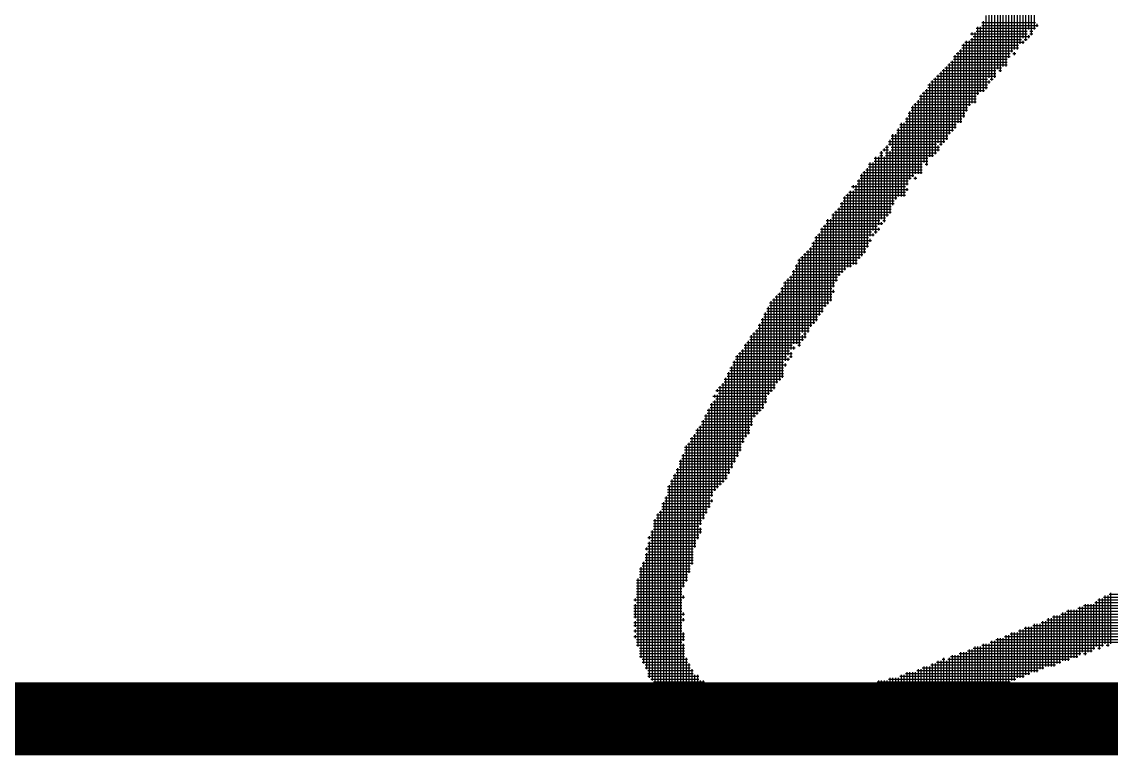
# Model space of a CAD drawing. Header units: feet. Extents: x 0 to 510288, y 0 to 371336.
# Drawn here: x 374304 to 375801, y 87286 to 88293 of the extents above; entities that cross this region are included whole.
import ezdxf
from ezdxf.enums import TextEntityAlignment as Align

# ---------------------------------------------------------------- set-up
doc = ezdxf.new("R2010")
doc.units = ezdxf.units.FT
doc.header["$LTSCALE"] = 100
doc.header["$MEASUREMENT"] = 0
for name, color, linetype in [('CX-BORD-LIN1', 4, 'CONTINUOUS'), ('CX-BORD-LIN2', 3, 'CONTINUOUS'), ('CX-BORD-TEX2', 7, 'CONTINUOUS'), ('CX-BORD-TEX3', 6, 'CONTINUOUS'), ('CX-MISC', 2, 'CONTINUOUS')]:
    doc.layers.add(name, color=color, linetype=linetype)
doc.styles.add('TB_TEXT', font='')
doc.styles.add('TB_WBTXT', font='')
doc.styles.add('TB_WMTXT', font='')
doc.styles.get('TB_TEXT').set_extended_font_data('Dotum')
doc.styles.get('TB_WBTXT').set_extended_font_data('Dotum')
doc.styles.get('TB_WMTXT').set_extended_font_data('Dotum')

# ---------------------------------------------------------------- blocks, each defined once
blk = doc.blocks.new('CXBLKA1-KHCA')
at = {"layer": 'CX-BORD-LIN1', "const_width": 0.2}
blk.add_lwpolyline([(558, 6), (270, 6)], dxfattribs=at)
at = {"layer": 'CX-BORD-LIN1', "style": 'TB_TEXT'}
for tag, p in [('TR_RCON5', (342.3033, 33)), ('TR_RCON4', (342.3033, 27)), ('TR_RCON3', (342.3033, 21)), ('TR_RCON2', (342.3033, 15)), ('TR_RCON1', (342.3033, 9))]:
    blk.add_attdef(tag, text='', height=3.5, dxfattribs=at).set_placement(p, align=Align.MIDDLE_LEFT)
for tag, height, p in [('TR_DGN5', 3.5, (451.1185, 33)), ('TR_CHK5', 3.5, (491.1185, 33)), ('TR_RDAT5', 3.5, (317.5, 33)), ('TR_APP5', 3.5, (531.1185, 33)), ('TR_RNUM5', 3, (285.1051, 32.6366)), ('TR_DGN4', 3.5, (451.1185, 27)), ('TR_CHK4', 3.5, (491.1185, 27)), ('TR_RDAT4', 3.5, (317.5, 27)), ('TR_APP4', 3.5, (531.1185, 27)), ('TR_RNUM4', 3, (285.1051, 26.6366)), ('TR_RDAT3', 3.5, (317.5, 21)), ('TR_DGN3', 3.5, (451.1185, 21)), ('TR_CHK3', 3.5, (491.1185, 21)), ('TR_APP3', 3.5, (531.1185, 21)), ('TR_RNUM3', 3, (285.1051, 20.6366)), ('TR_RDAT2', 3.5, (317.5, 15)), ('TR_DGN2', 3.5, (451.1185, 15)), ('TR_CHK2', 3.5, (491.1185, 15)), ('TR_APP2', 3.5, (531.1185, 15)), ('TR_RNUM2', 3, (285.1051, 14.6366)), ('TR_DGN1', 3.5, (451.1185, 9)), ('TR_CHK1', 3.5, (491.1185, 9)), ('TR_RDAT1', 3.5, (317.5, 9)), ('TR_APP1', 3.5, (531.1185, 9)), ('TR_RNUM1', 3, (285.1051, 8.6366))]:
    blk.add_attdef(tag, text='', height=height, dxfattribs=at).set_placement(p, align=Align.MIDDLE_CENTER)
at = {"layer": 'CX-BORD-LIN2', "style": 'TB_TEXT'}
blk.add_attdef('TD_VERSION', text='', height=3, rotation=90, dxfattribs=at).set_placement((800.5, 48.0149), align=Align.MIDDLE_CENTER)
at = {"layer": 'CX-BORD-TEX2', "style": 'TB_WMTXT'}
for tag, height, p in [('TB_CNAME', 5, (15.3448, 531.8324)), ('TB_CSCOP', 4, (16.6346, 523.8324))]:
    blk.add_attdef(tag, text='', height=height, dxfattribs=at).set_placement(p, align=Align.BOTTOM_LEFT)
at = {"layer": 'CX-BORD-TEX2', "style": 'TB_WBTXT'}
for tag, height, p in [('TB_MTITIL', 10, (398, 533.3264)), ('TB_STITL', 7, (398, 518.3264))]:
    blk.add_attdef(tag, text='', height=height, dxfattribs=at).set_placement(p, align=Align.MIDDLE_CENTER)
at = {"layer": 'CX-BORD-TEX3', "style": 'TB_TEXT'}
for tag, height, p in [('TD_LNDST', 4.5, (215, 31.5)), ('TD_DSECT', 4.5, (605.5, 31.5)), ('TD_DDIST', 4.5, (654.5, 31.5)), ('TD_DNAME_TOP', 4.5, (755, 27.957)), ('TD_CSECT', 4.5, (605.5, 22.5)), ('TD_CDIST', 4.5, (654.5, 22.5)), ('TD_DNAME_MAIN', 4.5, (755, 21.4731)), ('TD_DNAME_BOT', 3, (755, 15.2489)), ('TD_HSCAL', 4.5, (620.8841, 13.7484)), ('TD_VSCAL', 4.5, (656.8615, 13.7484)), ('TD_CCOMP', 4.5, (215, 13.5927)), ('TD_CSTEP', 4.5, (250.744, 5.125)), ('TD_FIELD', 4.5, (180, 5.125)), ('TD_DWGNO', 4.5, (755, 5.0017)), ('TD_DWGCODE', 4.5, (637, 4.7908))]:
    blk.add_attdef(tag, text='', height=height, dxfattribs=at).set_placement(p, align=Align.MIDDLE_CENTER)
for tag, height, width, p in [('TD_DCOMP', 4.5, 0.95, (215, 22.5875)), ('TD_CNAME', 5, 0.78, (65, 7.5956))]:
    blk.add_attdef(tag, text='', height=height, dxfattribs=dict(at, width=width)).set_placement(p, align=Align.MIDDLE_CENTER)

msp = doc.modelspace()

# ---------------------------------------------------------------- linework, layer by layer
at = {"layer": 'CX-MISC'}
for p, q in [((375694.6, 88376), (375694.6, 88282.7)), ((375682.9, 88364.3), (375682.9, 88267.1)), ((375686.8, 88368.2), (375686.8, 88282.7)), ((375690.7, 88372.1), (375690.7, 88274.9)), ((375671.3, 88348.8), (375671.3, 88255.5)), ((375675.2, 88356.5), (375675.2, 88263.2)), ((375679.1, 88360.4), (375679.1, 88271)), ((375659.6, 88333.2), (375659.6, 88243.8)), ((375663.5, 88341), (375663.5, 88251.6)), ((375644.1, 88317.7), (375644.1, 88228.2)), ((375648, 88325.4), (375648, 88224.4)), ((375651.8, 88321.6), (375651.8, 88232.1)), ((375655.7, 88325.4), (375655.7, 88232.1)), ((375667.4, 88329.3), (375667.4, 88255.5)), ((375628.5, 88302.1), (375628.5, 88201)), ((375632.4, 88306), (375632.4, 88216.6)), ((375636.3, 88309.9), (375636.3, 88212.7)), ((375640.2, 88313.8), (375640.2, 88216.6)), ((375616.8, 88286.6), (375616.8, 88193.2)), ((375620.7, 88286.6), (375620.7, 88197.1)), ((375622.7, 88292.4), (375696.6, 88292.4)), ((375622.7, 88288.5), (375700.4, 88288.5)), ((375624.6, 88294.3), (375624.6, 88197.1)), ((375698.5, 88290.4), (375698.5, 88286.6)), ((375607.1, 88276.8), (375684.9, 88276.8)), ((375609.1, 88278.8), (375609.1, 88274.9)), ((375611, 88273), (375688.8, 88273)), ((375613, 88278.8), (375613, 88181.6)), ((375614.9, 88284.6), (375696.6, 88284.6)), ((375614.9, 88280.7), (375684.9, 88280.7)), ((375686.8, 88274.9), (375686.8, 88271)), ((375688.8, 88280.7), (375692.7, 88280.7)), ((375688.8, 88276.8), (375692.7, 88276.8)), ((375595.5, 88261.3), (375673.2, 88261.3)), ((375595.5, 88257.4), (375673.2, 88257.4)), ((375597.4, 88263.2), (375597.4, 88162.1)), ((375599.4, 88265.2), (375681, 88265.2)), ((375601.3, 88267.1), (375601.3, 88169.9)), ((375605.2, 88267.1), (375605.2, 88177.7)), ((375607.1, 88269.1), (375677.1, 88269.1)), ((375609.1, 88271), (375609.1, 88181.6)), ((375679.1, 88267.1), (375679.1, 88263.2)), ((375681, 88269.1), (375684.9, 88269.1)), ((375583.8, 88245.7), (375661.6, 88245.7)), ((375583.8, 88241.8), (375657.7, 88241.8)), ((375585.7, 88247.7), (375585.7, 88146.6)), ((375587.7, 88249.6), (375661.6, 88249.6)), ((375589.6, 88251.6), (375589.6, 88154.4)), ((375591.6, 88253.5), (375665.4, 88253.5)), ((375593.5, 88255.5), (375593.5, 88154.4)), ((375665.4, 88249.6), (375669.3, 88249.6)), ((375667.4, 88251.6), (375667.4, 88247.7)), ((375568.2, 88226.3), (375642.1, 88226.3)), ((375570.2, 88228.2), (375570.2, 88127.2)), ((375572.1, 88230.2), (375649.9, 88230.2)), ((375574.1, 88232.1), (375574.1, 88131)), ((375576, 88234.1), (375657.7, 88234.1)), ((375578, 88236), (375578, 88138.8)), ((375579.9, 88238), (375657.7, 88238)), ((375581.9, 88239.9), (375581.9, 88142.7)), ((375646, 88226.3), (375649.9, 88226.3)), ((375554.6, 88212.7), (375554.6, 88107.7)), ((375556.6, 88214.6), (375630.5, 88214.6)), ((375558.5, 88216.6), (375558.5, 88111.6)), ((375560.5, 88218.5), (375642.1, 88218.5)), ((375562.4, 88220.5), (375562.4, 88127.2)), ((375564.4, 88222.4), (375642.1, 88222.4)), ((375566.3, 88224.4), (375566.3, 88123.3)), ((375632.4, 88212.7), (375632.4, 88208.8)), ((375634.3, 88214.6), (375638.2, 88214.6)), ((375543, 88197.1), (375543, 88099.9)), ((375544.9, 88199.1), (375626.6, 88199.1)), ((375546.9, 88201), (375546.9, 88096)), ((375548.8, 88206.9), (375630.5, 88206.9)), ((375548.8, 88203), (375630.5, 88203)), ((375550.8, 88208.8), (375550.8, 88107.7)), ((375552.7, 88210.7), (375634.3, 88210.7)), ((375531.3, 88181.6), (375531.3, 88084.4)), ((375533.3, 88183.5), (375614.9, 88183.5)), ((375535.2, 88185.5), (375535.2, 88084.4)), ((375537.1, 88191.3), (375614.9, 88191.3)), ((375537.1, 88187.4), (375614.9, 88187.4)), ((375539.1, 88193.2), (375539.1, 88084.4)), ((375541, 88195.2), (375618.8, 88195.2)), ((375521.6, 88168), (375599.4, 88168)), ((375523.5, 88169.9), (375523.5, 88076.6)), ((375525.5, 88175.8), (375603.2, 88175.8)), ((375525.5, 88171.9), (375603.2, 88171.9)), ((375527.4, 88177.7), (375527.4, 88080.5)), ((375529.4, 88179.6), (375607.1, 88179.6)), ((375509.9, 88152.4), (375587.7, 88152.4)), ((375511.9, 88154.4), (375511.9, 88053.3)), ((375515.8, 88154.4), (375515.8, 88053.3)), ((375517.7, 88160.2), (375595.5, 88160.2)), ((375517.7, 88156.3), (375595.5, 88156.3)), ((375519.6, 88162.1), (375519.6, 88068.8)), ((375521.6, 88164.1), (375599.4, 88164.1)), ((375498.3, 88136.9), (375576, 88136.9)), ((375500.2, 88138.8), (375500.2, 88041.6)), ((375504.1, 88138.8), (375504.1, 88049.4)), ((375506, 88144.6), (375583.8, 88144.6)), ((375506, 88140.8), (375579.9, 88140.8)), ((375508, 88146.6), (375508, 88053.3)), ((375509.9, 88148.5), (375587.7, 88148.5)), ((375492.4, 88123.3), (375492.4, 88026.1)), ((375494.4, 88129.1), (375572.1, 88129.1)), ((375494.4, 88125.2), (375560.5, 88125.2)), ((375496.3, 88131), (375496.3, 88123.3)), ((375498.3, 88133), (375576, 88133)), ((375562.4, 88123.3), (375562.4, 88115.5)), ((375564.4, 88125.2), (375568.2, 88125.2)), ((375476.9, 88107.7), (375476.9, 88002.7)), ((375480.8, 88107.7), (375480.8, 88014.4)), ((375482.7, 88113.5), (375486.6, 88113.5)), ((375482.7, 88109.7), (375486.6, 88109.7)), ((375484.7, 88115.5), (375484.7, 88022.2)), ((375486.6, 88117.4), (375494.4, 88117.4)), ((375488.5, 88119.4), (375488.5, 88115.5)), ((375488.5, 88107.7), (375488.5, 88018.3)), ((375490.5, 88121.3), (375494.4, 88121.3)), ((375490.5, 88113.5), (375560.5, 88113.5)), ((375490.5, 88109.7), (375556.6, 88109.7)), ((375496.3, 88115.5), (375496.3, 88030)), ((375498.3, 88121.3), (375564.4, 88121.3)), ((375498.3, 88117.4), (375564.4, 88117.4)), ((375465.2, 88092.2), (375465.2, 87983.3)), ((375467.2, 88098), (375541, 88098)), ((375467.2, 88094.1), (375541, 88094.1)), ((375469.1, 88099.9), (375469.1, 87998.8)), ((375473, 88099.9), (375473, 88006.6)), ((375474.9, 88105.8), (375548.8, 88105.8)), ((375474.9, 88101.9), (375548.8, 88101.9)), ((375544.9, 88098), (375548.8, 88098)), ((375453.6, 88076.6), (375453.6, 87967.7)), ((375455.5, 88082.4), (375529.4, 88082.4)), ((375455.5, 88078.6), (375525.5, 88078.6)), ((375457.4, 88084.4), (375457.4, 87971.6)), ((375459.4, 88086.3), (375541, 88086.3)), ((375461.3, 88088.3), (375461.3, 87975.5)), ((375463.3, 88090.2), (375541, 88090.2)), ((375529.4, 88078.6), (375533.3, 88078.6)), ((375531.3, 88080.5), (375531.3, 88076.6)), ((375443.8, 88066.9), (375517.7, 88066.9)), ((375445.8, 88068.8), (375445.8, 88064.9)), ((375447.7, 88063), (375521.6, 88063)), ((375449.7, 88068.8), (375449.7, 87960)), ((375451.6, 88074.7), (375521.6, 88074.7)), ((375451.6, 88070.8), (375521.6, 88070.8)), ((375519.6, 88064.9), (375519.6, 88061.1)), ((375432.2, 88051.3), (375506, 88051.3)), ((375432.2, 88047.4), (375502.2, 88047.4)), ((375434.1, 88053.3), (375434.1, 87952.2)), ((375436.1, 88055.2), (375517.7, 88055.2)), ((375438, 88057.2), (375438, 87956.1)), ((375439.9, 88059.1), (375517.7, 88059.1)), ((375441.9, 88061.1), (375441.9, 87956.1)), ((375445.8, 88061.1), (375445.8, 87960)), ((375420.5, 88031.9), (375498.3, 88031.9)), ((375422.4, 88033.8), (375422.4, 87936.6)), ((375424.4, 88035.8), (375498.3, 88035.8)), ((375426.3, 88037.7), (375426.3, 87944.4)), ((375428.3, 88043.6), (375502.2, 88043.6)), ((375428.3, 88039.7), (375498.3, 88039.7)), ((375430.2, 88045.5), (375430.2, 87948.3)), ((375408.8, 88020.2), (375482.7, 88020.2)), ((375410.8, 88022.2), (375410.8, 87905.5)), ((375414.7, 88022.2), (375414.7, 87909.4)), ((375416.6, 88028), (375494.4, 88028)), ((375416.6, 88024.1), (375490.5, 88024.1)), ((375418.6, 88030), (375418.6, 87928.9)), ((375484.7, 88018.3), (375484.7, 88014.4)), ((375486.6, 88020.2), (375490.5, 88020.2)), ((375399.1, 88002.7), (375399.1, 87890)), ((375401.1, 88008.6), (375482.7, 88008.6)), ((375401.1, 88004.7), (375471, 88004.7)), ((375403, 88010.5), (375403, 87893.9)), ((375405, 88012.5), (375478.8, 88012.5)), ((375406.9, 88014.4), (375406.9, 87901.6)), ((375408.8, 88016.3), (375486.6, 88016.3)), ((375473, 88002.7), (375473, 87998.8)), ((375474.9, 88004.7), (375478.8, 88004.7)), ((375480.8, 88010.5), (375480.8, 88006.6)), ((375389.4, 87989.1), (375467.2, 87989.1)), ((375391.3, 87991.1), (375391.3, 87878.3)), ((375393.3, 87996.9), (375467.2, 87996.9)), ((375393.3, 87993), (375471, 87993)), ((375395.2, 87998.8), (375395.2, 87882.2)), ((375397.2, 88000.8), (375474.9, 88000.8)), ((375469.1, 87995), (375469.1, 87991.1)), ((375377.7, 87973.6), (375459.4, 87973.6)), ((375379.7, 87975.5), (375379.7, 87858.9)), ((375381.6, 87977.5), (375463.3, 87977.5)), ((375383.6, 87979.4), (375383.6, 87866.7)), ((375385.5, 87981.4), (375463.3, 87981.4)), ((375387.5, 87983.3), (375387.5, 87874.4)), ((375389.4, 87985.2), (375467.2, 87985.2)), ((375366.1, 87958), (375443.8, 87958)), ((375368, 87960), (375368, 87851.1)), ((375370, 87965.8), (375451.6, 87965.8)), ((375370, 87961.9), (375451.6, 87961.9)), ((375371.9, 87967.7), (375371.9, 87847.2)), ((375373.8, 87969.7), (375455.5, 87969.7)), ((375375.8, 87971.6), (375375.8, 87866.7)), ((375358.3, 87942.5), (375424.4, 87942.5)), ((375360.2, 87944.4), (375360.2, 87843.3)), ((375362.2, 87950.2), (375432.2, 87950.2)), ((375362.2, 87946.4), (375428.3, 87946.4)), ((375364.1, 87952.2), (375364.1, 87851.1)), ((375366.1, 87954.1), (375436.1, 87954.1)), ((375346.6, 87926.9), (375416.6, 87926.9)), ((375348.6, 87928.9), (375348.6, 87804.4)), ((375350.5, 87934.7), (375420.5, 87934.7)), ((375350.5, 87930.8), (375420.5, 87930.8)), ((375352.5, 87936.6), (375352.5, 87827.8)), ((375354.4, 87938.6), (375424.4, 87938.6)), ((375356.4, 87940.5), (375356.4, 87835.6)), ((375336.9, 87913.3), (375336.9, 87788.9)), ((375338.9, 87915.3), (375416.6, 87915.3)), ((375340.8, 87917.2), (375340.8, 87796.7)), ((375342.7, 87919.1), (375416.6, 87919.1)), ((375344.7, 87921.1), (375344.7, 87800.6)), ((375346.6, 87923), (375420.5, 87923)), ((375418.6, 87925), (375418.6, 87921.1)), ((375327.2, 87899.7), (375405, 87899.7)), ((375329.1, 87901.6), (375329.1, 87781.1)), ((375331.1, 87907.5), (375412.7, 87907.5)), ((375331.1, 87903.6), (375408.8, 87903.6)), ((375333, 87909.4), (375333, 87785)), ((375335, 87911.4), (375416.6, 87911.4)), ((375319.4, 87884.2), (375397.2, 87884.2)), ((375321.4, 87886.1), (375321.4, 87761.7)), ((375323.3, 87891.9), (375401.1, 87891.9)), ((375323.3, 87888), (375397.2, 87888)), ((375325.2, 87893.9), (375325.2, 87769.5)), ((375327.2, 87895.8), (375405, 87895.8)), ((375311.6, 87868.6), (375385.5, 87868.6)), ((375313.6, 87870.5), (375313.6, 87753.9)), ((375315.5, 87876.4), (375389.4, 87876.4)), ((375315.5, 87872.5), (375385.5, 87872.5)), ((375317.5, 87878.3), (375317.5, 87757.8)), ((375319.4, 87880.3), (375393.3, 87880.3)), ((375300, 87853), (375373.8, 87853)), ((375301.9, 87855), (375301.9, 87726.7)), ((375303.9, 87860.8), (375381.6, 87860.8)), ((375303.9, 87856.9), (375377.7, 87856.9)), ((375305.8, 87862.8), (375305.8, 87738.4)), ((375307.8, 87864.7), (375373.8, 87864.7)), ((375309.7, 87866.7), (375309.7, 87750)), ((375375.8, 87862.8), (375375.8, 87855)), ((375377.7, 87864.7), (375381.6, 87864.7)), ((375288.3, 87837.5), (375362.2, 87837.5)), ((375290.3, 87839.4), (375290.3, 87703.4)), ((375292.2, 87841.4), (375358.3, 87841.4)), ((375294.1, 87843.3), (375294.1, 87715)), ((375296.1, 87849.2), (375362.2, 87849.2)), ((375296.1, 87845.3), (375366.1, 87845.3)), ((375298, 87851.1), (375298, 87722.8)), ((375360.2, 87839.4), (375360.2, 87831.7)), ((375364.1, 87847.2), (375364.1, 87843.3)), ((375370, 87849.2), (375373.8, 87849.2)), ((375280.5, 87825.8), (375350.5, 87825.8)), ((375282.5, 87827.8), (375282.5, 87687.8)), ((375284.4, 87833.6), (375354.4, 87833.6)), ((375284.4, 87829.7), (375358.3, 87829.7)), ((375286.4, 87835.6), (375286.4, 87695.6)), ((375352.5, 87823.9), (375352.5, 87820)), ((375356.4, 87831.7), (375356.4, 87827.8)), ((375358.3, 87833.6), (375362.2, 87833.6)), ((375272.8, 87810.3), (375350.5, 87810.3)), ((375274.7, 87812.2), (375274.7, 87672.3)), ((375276.6, 87818.1), (375350.5, 87818.1)), ((375276.6, 87814.2), (375350.5, 87814.2)), ((375278.6, 87820), (375278.6, 87680)), ((375280.5, 87821.9), (375354.4, 87821.9)), ((375263, 87792.8), (375263, 87656.7)), ((375265, 87794.7), (375338.9, 87794.7)), ((375266.9, 87796.7), (375266.9, 87660.6)), ((375268.9, 87802.5), (375346.6, 87802.5)), ((375268.9, 87798.6), (375342.7, 87798.6)), ((375270.8, 87804.4), (375270.8, 87664.5)), ((375272.8, 87806.4), (375350.5, 87806.4)), ((375253.3, 87779.2), (375327.2, 87779.2)), ((375255.3, 87781.1), (375255.3, 87777.2)), ((375257.2, 87787), (375335, 87787)), ((375259.2, 87788.9), (375259.2, 87785)), ((375259.2, 87781.1), (375259.2, 87652.8)), ((375261.1, 87790.8), (375338.9, 87790.8)), ((375261.1, 87783.1), (375331.1, 87783.1)), ((375249.4, 87767.5), (375323.3, 87767.5)), ((375249.4, 87763.6), (375323.3, 87763.6)), ((375251.4, 87769.5), (375251.4, 87641.2)), ((375253.3, 87771.4), (375327.2, 87771.4)), ((375255.3, 87773.3), (375255.3, 87648.9)), ((375257.2, 87775.3), (375327.2, 87775.3)), ((375241.7, 87752), (375311.6, 87752)), ((375241.7, 87748.1), (375307.8, 87748.1)), ((375243.6, 87753.9), (375243.6, 87617.8)), ((375245.5, 87759.7), (375319.4, 87759.7)), ((375245.5, 87755.8), (375315.5, 87755.8)), ((375247.5, 87761.7), (375247.5, 87625.6)), ((375230, 87732.5), (375303.9, 87732.5)), ((375231.9, 87734.5), (375231.9, 87582.8)), ((375233.9, 87736.4), (375303.9, 87736.4)), ((375235.8, 87738.4), (375235.8, 87602.3)), ((375237.8, 87744.2), (375307.8, 87744.2)), ((375237.8, 87740.3), (375307.8, 87740.3)), ((375239.7, 87746.1), (375239.7, 87610)), ((375222.2, 87720.9), (375296.1, 87720.9)), ((375224.2, 87722.8), (375224.2, 87547.8)), ((375226.1, 87724.7), (375300, 87724.7)), ((375228, 87726.7), (375228, 87571.2)), ((375230, 87728.6), (375303.9, 87728.6)), ((375214.4, 87709.2), (375292.2, 87709.2)), ((375214.4, 87705.3), (375292.2, 87705.3)), ((375216.4, 87711.1), (375216.4, 87524.5)), ((375218.3, 87713.1), (375292.2, 87713.1)), ((375220.3, 87715), (375220.3, 87536.2)), ((375222.2, 87717), (375296.1, 87717)), ((375206.7, 87689.8), (375284.4, 87689.8)), ((375208.6, 87691.7), (375208.6, 87353.4)), ((375210.6, 87697.5), (375288.3, 87697.5)), ((375210.6, 87693.6), (375284.4, 87693.6)), ((375212.5, 87699.5), (375212.5, 87516.7)), ((375214.4, 87701.4), (375288.3, 87701.4)), ((375202.8, 87678.1), (375276.6, 87678.1)), ((375202.8, 87674.2), (375276.6, 87674.2)), ((375204.7, 87680), (375204.7, 87357.3)), ((375206.7, 87685.9), (375280.5, 87685.9)), ((375206.7, 87682), (375280.5, 87682)), ((375195, 87662.5), (375268.9, 87662.5)), ((375195, 87658.6), (375265, 87658.6)), ((375196.9, 87664.5), (375196.9, 87361.2)), ((375198.9, 87670.3), (375272.8, 87670.3)), ((375198.9, 87666.4), (375272.8, 87666.4)), ((375200.8, 87672.3), (375200.8, 87361.2)), ((375191.1, 87654.8), (375261.1, 87654.8)), ((375191.1, 87650.9), (375257.2, 87650.9)), ((375191.1, 87647), (375253.3, 87647)), ((375191.1, 87643.1), (375253.3, 87643.1)), ((375193.1, 87656.7), (375193.1, 87365.1)), ((375183.3, 87631.4), (375249.4, 87631.4)), ((375183.3, 87627.5), (375249.4, 87627.5)), ((375185.3, 87633.4), (375185.3, 87372.9)), ((375187.2, 87639.2), (375249.4, 87639.2)), ((375187.2, 87635.3), (375253.3, 87635.3)), ((375189.2, 87641.2), (375189.2, 87369)), ((375251.4, 87637.3), (375251.4, 87633.4)), ((375175.6, 87615.9), (375241.7, 87615.9)), ((375177.5, 87617.8), (375177.5, 87380.7)), ((375179.4, 87619.8), (375245.5, 87619.8)), ((375181.4, 87621.7), (375181.4, 87372.9)), ((375183.3, 87623.7), (375245.5, 87623.7)), ((375171.7, 87608.1), (375237.8, 87608.1)), ((375171.7, 87604.2), (375237.8, 87604.2)), ((375171.7, 87600.3), (375233.9, 87600.3)), ((375173.6, 87610), (375173.6, 87384.5)), ((375175.6, 87612), (375241.7, 87612)), ((375235.8, 87598.4), (375235.8, 87590.6)), ((375163.9, 87584.8), (375233.9, 87584.8)), ((375165.8, 87586.7), (375165.8, 87582.8)), ((375167.8, 87592.6), (375237.8, 87592.6)), ((375167.8, 87588.7), (375233.9, 87588.7)), ((375169.7, 87594.5), (375169.7, 87388.4)), ((375171.7, 87596.4), (375237.8, 87596.4)), ((375160, 87569.2), (375226.1, 87569.2)), ((375162, 87571.2), (375162, 87567.3)), ((375163.9, 87577), (375230, 87577)), ((375163.9, 87573.1), (375230, 87573.1)), ((375165.8, 87578.9), (375165.8, 87392.3)), ((375167.8, 87580.9), (375230, 87580.9)), ((375160, 87561.4), (375226.1, 87561.4)), ((375160, 87557.6), (375226.1, 87557.6)), ((375160, 87553.7), (375226.1, 87553.7)), ((375162, 87563.4), (375162, 87404)), ((375163.9, 87565.3), (375226.1, 87565.3)), ((375152.2, 87542), (375222.2, 87542)), ((375152.2, 87538.1), (375222.2, 87538.1)), ((375154.2, 87544), (375154.2, 87419.5)), ((375156.1, 87549.8), (375226.1, 87549.8)), ((375156.1, 87545.9), (375222.2, 87545.9)), ((375158.1, 87551.7), (375158.1, 87411.8)), ((375148.3, 87526.5), (375218.3, 87526.5)), ((375150.3, 87528.4), (375150.3, 87435.1)), ((375152.2, 87534.2), (375218.3, 87534.2)), ((375152.2, 87530.3), (375218.3, 87530.3)), ((375148.3, 87522.6), (375214.4, 87522.6)), ((375148.3, 87518.7), (375214.4, 87518.7)), ((375148.3, 87514.8), (375210.6, 87514.8)), ((375148.3, 87510.9), (375210.6, 87510.9)), ((375799.6, 87509), (375799.6, 87439)), ((375144.5, 87499.2), (375210.6, 87499.2)), ((375146.4, 87501.2), (375146.4, 87497.3)), ((375146.4, 87493.4), (375146.4, 87474)), ((375148.3, 87507), (375210.6, 87507)), ((375148.3, 87503.1), (375214.4, 87503.1)), ((375148.3, 87495.4), (375210.6, 87495.4)), ((375212.5, 87505.1), (375212.5, 87501.2)), ((375764.6, 87493.4), (375764.6, 87423.4)), ((375768.5, 87493.4), (375768.5, 87427.3)), ((375772.4, 87493.4), (375772.4, 87427.3)), ((375776.3, 87493.4), (375776.3, 87431.2)), ((375778.2, 87495.4), (375929.8, 87495.4)), ((375780.1, 87497.3), (375780.1, 87435.1)), ((375782.1, 87499.2), (375937.6, 87499.2)), ((375784, 87501.2), (375784, 87431.2)), ((375787.9, 87501.2), (375787.9, 87435.1)), ((375789.9, 87503.1), (375945.4, 87503.1)), ((375791.8, 87505.1), (375791.8, 87439)), ((375795.7, 87505.1), (375795.7, 87435.1)), ((375797.6, 87507), (375953.2, 87507)), ((375144.5, 87491.5), (375210.6, 87491.5)), ((375144.5, 87487.6), (375210.6, 87487.6)), ((375144.5, 87483.7), (375210.6, 87483.7)), ((375144.5, 87479.8), (375214.4, 87479.8)), ((375212.5, 87481.7), (375212.5, 87477.9)), ((375721.8, 87477.9), (375721.8, 87407.9)), ((375725.7, 87477.9), (375725.7, 87411.8)), ((375729.6, 87477.9), (375729.6, 87411.8)), ((375731.5, 87479.8), (375902.6, 87479.8)), ((375733.5, 87481.7), (375733.5, 87415.6)), ((375737.4, 87481.7), (375737.4, 87415.6)), ((375739.3, 87483.7), (375910.4, 87483.7)), ((375741.3, 87485.6), (375741.3, 87415.6)), ((375745.2, 87485.6), (375745.2, 87419.5)), ((375749, 87485.6), (375749, 87419.5)), ((375752.9, 87485.6), (375752.9, 87419.5)), ((375754.9, 87487.6), (375918.2, 87487.6)), ((375756.8, 87489.5), (375756.8, 87423.4)), ((375760.7, 87489.5), (375760.7, 87427.3)), ((375762.6, 87491.5), (375922.1, 87491.5)), ((375144.5, 87475.9), (375210.6, 87475.9)), ((375144.5, 87468.1), (375210.6, 87468.1)), ((375144.5, 87464.2), (375210.6, 87464.2)), ((375146.4, 87470.1), (375146.4, 87462.3)), ((375148.3, 87472), (375214.4, 87472)), ((375212.5, 87474), (375212.5, 87470.1)), ((375692.7, 87464.2), (375859.8, 87464.2)), ((375694.6, 87466.2), (375694.6, 87400.1)), ((375698.5, 87466.2), (375698.5, 87400.1)), ((375702.4, 87466.2), (375702.4, 87404)), ((375704.3, 87468.1), (375863.7, 87468.1)), ((375706.3, 87470.1), (375706.3, 87404)), ((375710.2, 87470.1), (375710.2, 87407.9)), ((375712.1, 87472), (375875.4, 87472)), ((375714, 87474), (375714, 87407.9)), ((375717.9, 87474), (375717.9, 87407.9)), ((375719.9, 87475.9), (375883.2, 87475.9)), ((375144.5, 87456.5), (375210.6, 87456.5)), ((375144.5, 87448.7), (375214.4, 87448.7)), ((375146.4, 87458.4), (375146.4, 87454.5)), ((375146.4, 87450.6), (375146.4, 87446.8)), ((375148.3, 87460.4), (375210.6, 87460.4)), ((375148.3, 87452.6), (375214.4, 87452.6)), ((375212.5, 87454.5), (375212.5, 87442.9)), ((375653.8, 87448.7), (375832.6, 87448.7)), ((375655.7, 87450.6), (375655.7, 87384.5)), ((375659.6, 87450.6), (375659.6, 87384.5)), ((375661.6, 87452.6), (375844.3, 87452.6)), ((375663.5, 87454.5), (375663.5, 87388.4)), ((375667.4, 87454.5), (375667.4, 87388.4)), ((375671.3, 87454.5), (375671.3, 87392.3)), ((375673.2, 87456.5), (375852.1, 87456.5)), ((375675.2, 87458.4), (375675.2, 87392.3)), ((375679.1, 87458.4), (375679.1, 87392.3)), ((375681, 87460.4), (375856, 87460.4)), ((375682.9, 87462.3), (375682.9, 87396.2)), ((375686.8, 87462.3), (375686.8, 87396.2)), ((375690.7, 87462.3), (375690.7, 87400.1)), ((375148.3, 87444.8), (375214.4, 87444.8)), ((375148.3, 87440.9), (375210.6, 87440.9)), ((375148.3, 87437), (375214.4, 87437)), ((375152.2, 87433.1), (375214.4, 87433.1)), ((375212.5, 87439), (375212.5, 87349.6)), ((375611, 87433.1), (375778.2, 87433.1)), ((375613, 87435.1), (375613, 87365.1)), ((375616.8, 87435.1), (375616.8, 87369)), ((375620.7, 87435.1), (375620.7, 87369)), ((375622.7, 87437), (375789.9, 87437)), ((375624.6, 87439), (375624.6, 87372.9)), ((375628.5, 87439), (375628.5, 87372.9)), ((375632.4, 87439), (375632.4, 87376.8)), ((375634.3, 87440.9), (375817.1, 87440.9)), ((375636.3, 87442.9), (375636.3, 87376.8)), ((375640.2, 87442.9), (375640.2, 87376.8)), ((375642.1, 87444.8), (375824.9, 87444.8)), ((375644.1, 87446.8), (375644.1, 87376.8)), ((375648, 87446.8), (375648, 87380.7)), ((375651.8, 87446.8), (375651.8, 87380.7)), ((375782.1, 87433.1), (375786, 87433.1)), ((375793.8, 87437), (375797.6, 87437)), ((375152.2, 87429.3), (375214.4, 87429.3)), ((375152.2, 87425.4), (375214.4, 87425.4)), ((375152.2, 87421.5), (375214.4, 87421.5)), ((375216.4, 87419.5), (375216.4, 87345.7)), ((375570.2, 87419.5), (375570.2, 87349.6)), ((375578, 87419.5), (375578, 87353.4)), ((375579.9, 87421.5), (375754.9, 87421.5)), ((375581.9, 87423.4), (375581.9, 87353.4)), ((375585.7, 87423.4), (375585.7, 87353.4)), ((375589.6, 87423.4), (375589.6, 87353.4)), ((375591.6, 87425.4), (375758.8, 87425.4)), ((375593.5, 87427.3), (375593.5, 87353.4)), ((375597.4, 87427.3), (375597.4, 87357.3)), ((375601.3, 87427.3), (375601.3, 87365.1)), ((375603.2, 87429.3), (375774.3, 87429.3)), ((375605.2, 87431.2), (375605.2, 87361.2)), ((375609.1, 87431.2), (375609.1, 87361.2)), ((375762.6, 87425.4), (375766.5, 87425.4)), ((375156.1, 87417.6), (375218.3, 87417.6)), ((375156.1, 87413.7), (375218.3, 87413.7)), ((375160, 87409.8), (375222.2, 87409.8)), ((375160, 87405.9), (375222.2, 87405.9)), ((375220.3, 87411.8), (375220.3, 87341.8)), ((375224.2, 87404), (375224.2, 87341.8)), ((375535.2, 87404), (375535.2, 87337.9)), ((375539.1, 87404), (375539.1, 87337.9)), ((375541, 87405.9), (375708.2, 87405.9)), ((375543, 87407.9), (375543, 87341.8)), ((375546.9, 87407.9), (375546.9, 87341.8)), ((375550.8, 87407.9), (375550.8, 87345.7)), ((375552.7, 87409.8), (375723.8, 87409.8)), ((375554.6, 87411.8), (375554.6, 87345.7)), ((375558.5, 87411.8), (375558.5, 87349.6)), ((375560.5, 87413.7), (375731.5, 87413.7)), ((375562.4, 87415.6), (375562.4, 87349.6)), ((375566.3, 87415.6), (375566.3, 87353.4)), ((375568.2, 87417.6), (375572.1, 87417.6)), ((375574.1, 87415.6), (375574.1, 87353.4)), ((375576, 87417.6), (375743.2, 87417.6)), ((375163.9, 87402), (375226.1, 87402)), ((375163.9, 87398.2), (375226.1, 87398.2)), ((375163.9, 87394.3), (375233.9, 87394.3)), ((375167.8, 87390.4), (375233.9, 87390.4)), ((375228, 87396.2), (375228, 87341.8)), ((375231.9, 87396.2), (375231.9, 87337.9)), ((375235.8, 87388.4), (375235.8, 87334)), ((375239.7, 87388.4), (375239.7, 87334)), ((375480.8, 87388.4), (375480.8, 87326.2)), ((375484.7, 87388.4), (375484.7, 87326.2)), ((375488.5, 87388.4), (375488.5, 87326.2)), ((375492.4, 87388.4), (375492.4, 87330.1)), ((375494.4, 87390.4), (375669.3, 87390.4)), ((375496.3, 87392.3), (375496.3, 87330.1)), ((375500.2, 87392.3), (375500.2, 87330.1)), ((375504.1, 87392.3), (375504.1, 87334)), ((375508, 87392.3), (375508, 87330.1)), ((375509.9, 87394.3), (375681, 87394.3)), ((375511.9, 87396.2), (375511.9, 87334)), ((375515.8, 87396.2), (375515.8, 87334)), ((375517.7, 87398.2), (375688.8, 87398.2)), ((375519.6, 87400.1), (375519.6, 87334)), ((375523.5, 87400.1), (375523.5, 87337.9)), ((375527.4, 87400.1), (375527.4, 87337.9)), ((375531.3, 87400.1), (375531.3, 87337.9)), ((375533.3, 87402), (375700.4, 87402)), ((375171.7, 87386.5), (375241.7, 87386.5)), ((375175.6, 87382.6), (375241.7, 87382.6)), ((375179.4, 87378.7), (375253.3, 87378.7)), ((375179.4, 87374.8), (375257.2, 87374.8)), ((375243.6, 87380.7), (375243.6, 87334)), ((375247.5, 87380.7), (375247.5, 87330.1)), ((375251.4, 87380.7), (375251.4, 87326.2)), ((375255.3, 87376.8), (375255.3, 87326.2)), ((375432.2, 87374.8), (375630.5, 87374.8)), ((375434.1, 87376.8), (375434.1, 87314.6)), ((375438, 87376.8), (375438, 87314.6)), ((375441.9, 87376.8), (375441.9, 87314.6)), ((375445.8, 87376.8), (375445.8, 87318.4)), ((375447.7, 87378.7), (375646, 87378.7)), ((375449.7, 87380.7), (375449.7, 87318.4)), ((375453.6, 87380.7), (375453.6, 87318.4)), ((375457.4, 87380.7), (375457.4, 87318.4)), ((375461.3, 87380.7), (375461.3, 87322.3)), ((375465.2, 87380.7), (375465.2, 87322.3)), ((375467.2, 87382.6), (375653.8, 87382.6)), ((375469.1, 87384.5), (375469.1, 87322.3)), ((375473, 87384.5), (375473, 87326.2)), ((375476.9, 87384.5), (375476.9, 87326.2)), ((375478.8, 87386.5), (375661.6, 87386.5)), ((375187.2, 87370.9), (375272.8, 87370.9)), ((375191.1, 87367), (375288.3, 87367)), ((375195, 87363.2), (375311.6, 87363.2)), ((375202.8, 87359.3), (375603.2, 87359.3)), ((375259.2, 87372.9), (375259.2, 87326.2)), ((375263, 87372.9), (375263, 87322.3)), ((375266.9, 87372.9), (375266.9, 87322.3)), ((375270.8, 87372.9), (375270.8, 87318.4)), ((375274.7, 87369), (375274.7, 87322.3)), ((375278.6, 87369), (375278.6, 87318.4)), ((375282.5, 87369), (375282.5, 87318.4)), ((375286.4, 87369), (375286.4, 87318.4)), ((375290.3, 87365.1), (375290.3, 87318.4)), ((375294.1, 87365.1), (375294.1, 87314.6)), ((375298, 87365.1), (375298, 87314.6)), ((375301.9, 87365.1), (375301.9, 87314.6)), ((375305.8, 87365.1), (375305.8, 87314.6)), ((375309.7, 87365.1), (375309.7, 87314.6)), ((375313.6, 87361.2), (375313.6, 87314.6)), ((375315.5, 87363.2), (375319.4, 87363.2)), ((375317.5, 87365.1), (375317.5, 87310.7)), ((375321.4, 87361.2), (375321.4, 87310.7)), ((375325.2, 87361.2), (375325.2, 87310.7)), ((375329.1, 87361.2), (375329.1, 87306.8)), ((375333, 87361.2), (375333, 87310.7)), ((375336.9, 87361.2), (375336.9, 87310.7)), ((375338.9, 87363.2), (375342.7, 87363.2)), ((375340.8, 87365.1), (375340.8, 87310.7)), ((375344.7, 87361.2), (375344.7, 87306.8)), ((375348.6, 87361.2), (375348.6, 87306.8)), ((375352.5, 87361.2), (375352.5, 87306.8)), ((375356.4, 87361.2), (375356.4, 87310.7)), ((375360.2, 87361.2), (375360.2, 87306.8)), ((375362.2, 87363.2), (375366.1, 87363.2)), ((375364.1, 87365.1), (375364.1, 87310.7)), ((375368, 87361.2), (375368, 87306.8)), ((375370, 87363.2), (375599.4, 87363.2)), ((375371.9, 87365.1), (375371.9, 87310.7)), ((375375.8, 87365.1), (375375.8, 87310.7)), ((375379.7, 87365.1), (375379.7, 87306.8)), ((375383.6, 87365.1), (375383.6, 87310.7)), ((375387.5, 87365.1), (375387.5, 87310.7)), ((375389.4, 87367), (375393.3, 87367)), ((375391.3, 87369), (375391.3, 87310.7)), ((375395.2, 87365.1), (375395.2, 87310.7)), ((375397.2, 87367), (375401.1, 87367)), ((375399.1, 87369), (375399.1, 87310.7)), ((375403, 87365.1), (375403, 87310.7)), ((375405, 87367), (375614.9, 87367)), ((375406.9, 87369), (375406.9, 87310.7)), ((375410.8, 87369), (375410.8, 87310.7)), ((375412.7, 87370.9), (375416.6, 87370.9)), ((375414.7, 87372.9), (375414.7, 87310.7)), ((375418.6, 87369), (375418.6, 87310.7)), ((375420.5, 87370.9), (375622.7, 87370.9)), ((375422.4, 87372.9), (375422.4, 87314.6)), ((375426.3, 87372.9), (375426.3, 87310.7)), ((375430.2, 87372.9), (375430.2, 87314.6)), ((375601.3, 87361.2), (375601.3, 87357.3)), ((375603.2, 87363.2), (375611, 87363.2)), ((375206.7, 87355.4), (375595.5, 87355.4)), ((375210.6, 87351.5), (375564.4, 87351.5)), ((375214.4, 87347.6), (375556.6, 87347.6)), ((375218.3, 87343.7), (375548.8, 87343.7)), ((375568.2, 87351.5), (375572.1, 87351.5)), ((375230, 87339.8), (375541, 87339.8)), ((375233.9, 87335.9), (375521.6, 87335.9)), ((375245.5, 87332.1), (375502.2, 87332.1)), ((375249.4, 87328.2), (375490.5, 87328.2)), ((375506, 87332.1), (375509.9, 87332.1)), ((375261.1, 87324.3), (375471, 87324.3)), ((375268.9, 87320.4), (375272.8, 87320.4)), ((375276.6, 87320.4), (375459.4, 87320.4)), ((375292.2, 87316.5), (375443.8, 87316.5)), ((375315.5, 87312.6), (375420.5, 87312.6)), ((375327.2, 87308.7), (375331.1, 87308.7)), ((375342.7, 87308.7), (375354.4, 87308.7)), ((375358.3, 87308.7), (375362.2, 87308.7)), ((375366.1, 87308.7), (375370, 87308.7)), ((375377.7, 87308.7), (375381.6, 87308.7)), ((375424.4, 87312.6), (375428.3, 87312.6))]:
    msp.add_line(p, q, dxfattribs=at)

# ---------------------------------------------------------------- block references
at = {"layer": 'CX-BORD-LIN1', "xscale": 500, "yscale": 500, "zscale": 500}
msp.add_blockref('CXBLKA1-KHCA', (102287.6, 84335.8), dxfattribs=at)

doc.saveas('drawing.dxf')
